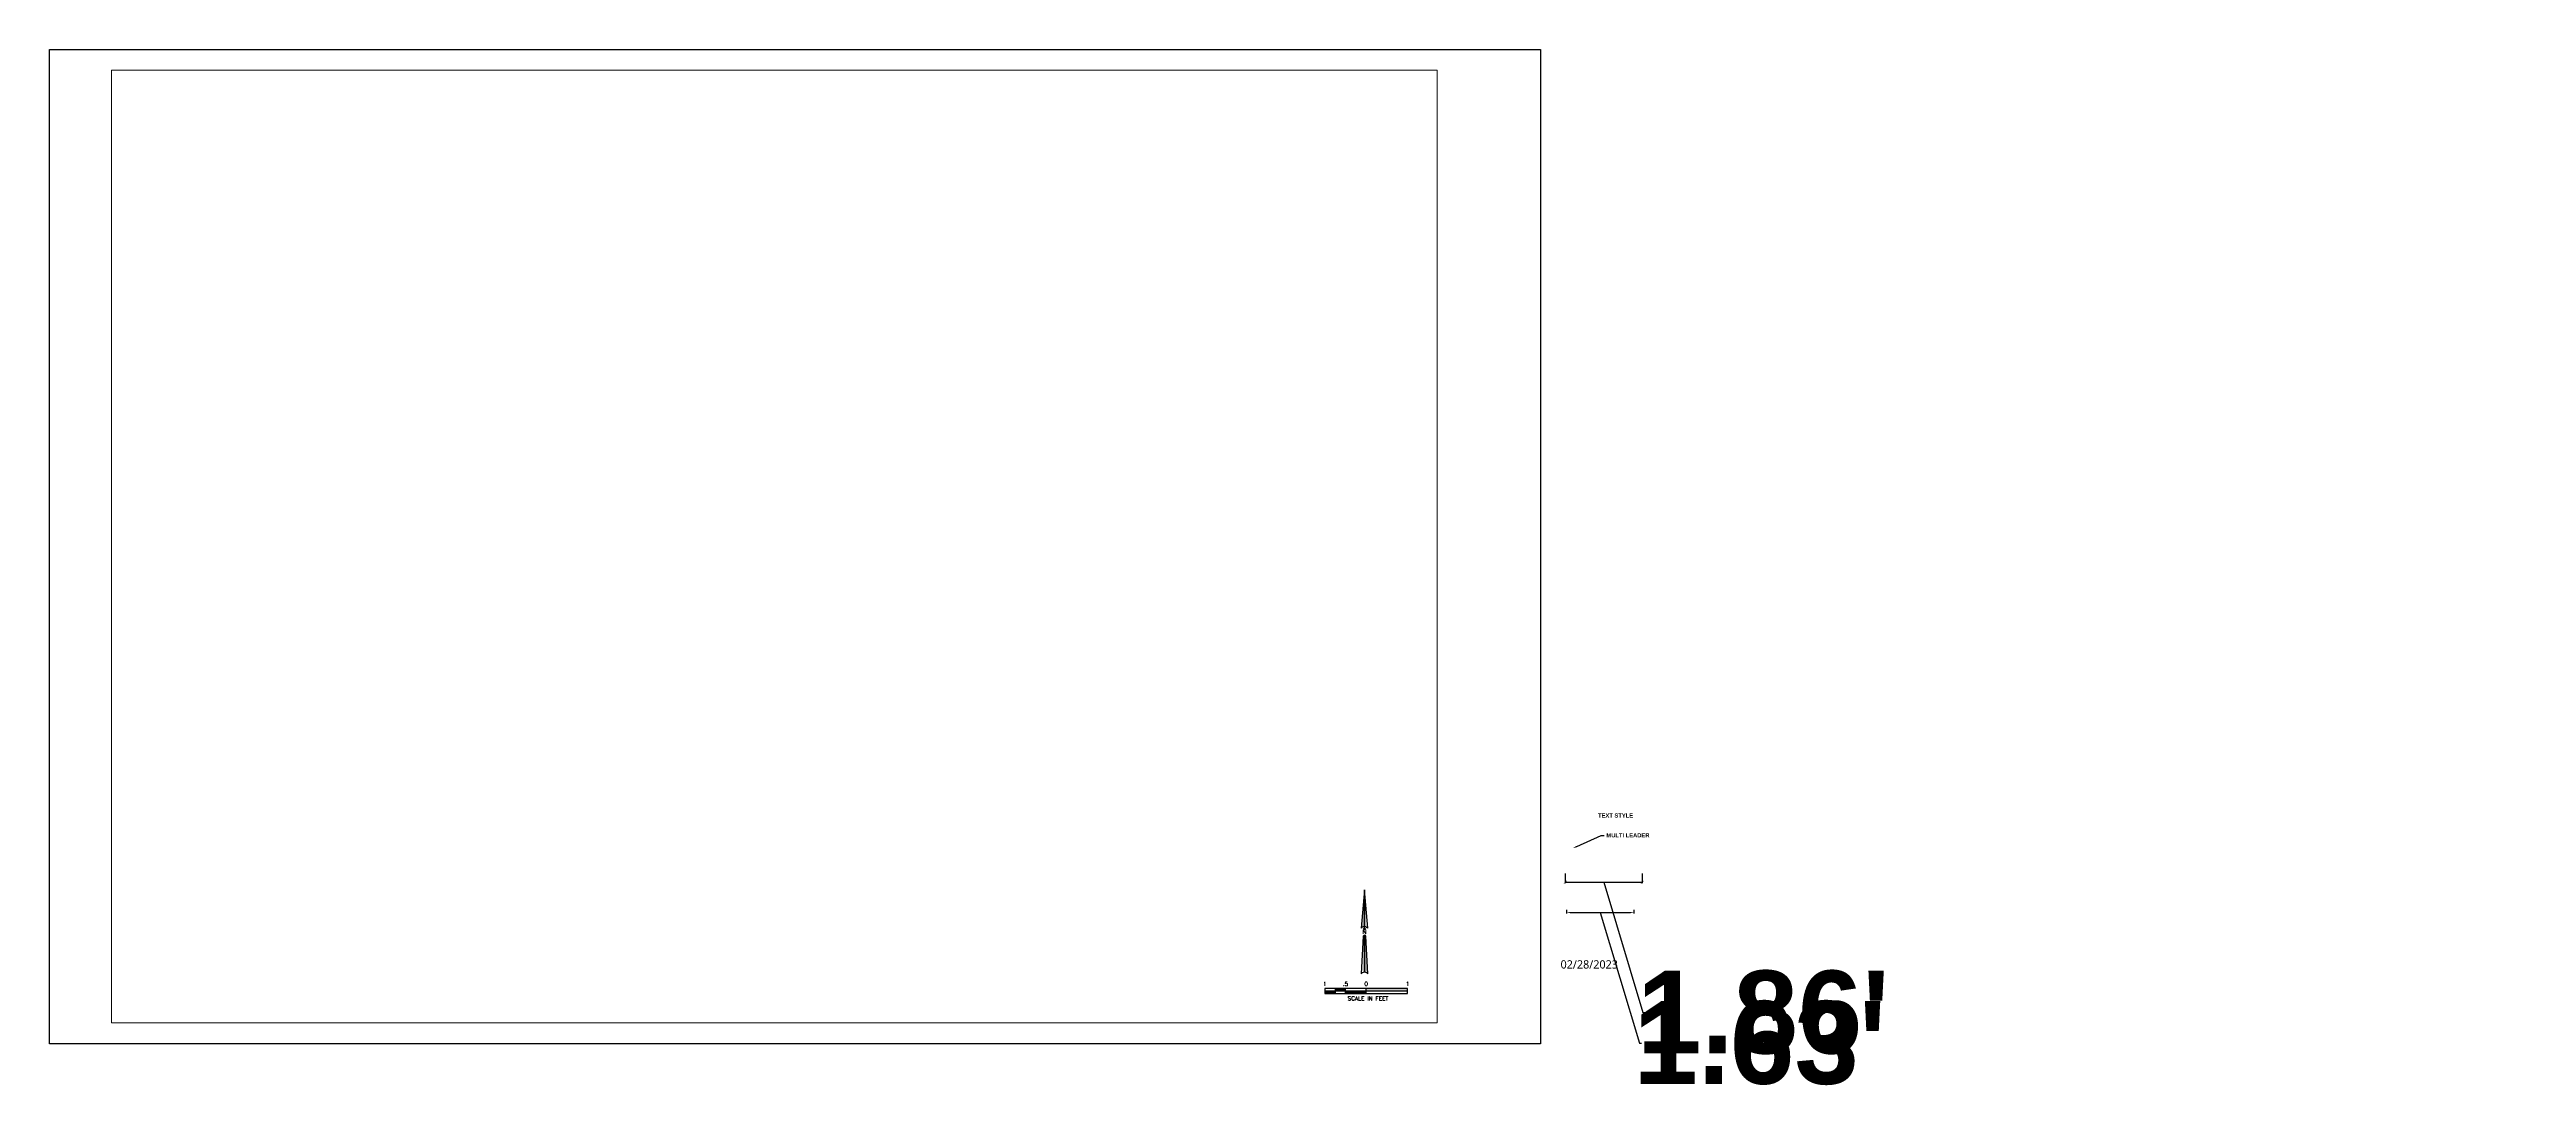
# Paper-space layout '1' of a CAD drawing. Extents: x 0 to 59.8, y -1.3 to 24.
import ezdxf
from ezdxf import colors
from ezdxf.entities.mleader import LeaderData, LeaderLine
from ezdxf.enums import TextEntityAlignment as Align
from ezdxf.math import Vec2, Vec3

# ---------------------------------------------------------------- set-up
doc = ezdxf.new("R2010")
doc.units = 0
doc.header["$LTSCALE"] = 0.5
doc.header["$MEASUREMENT"] = 0
doc.layers.get('Defpoints').update_dxf_attribs({"color": 3})
doc.layers.add('C-Anno-Scale', color=1, linetype='Continuous', lineweight=25)
doc.layers.add('C-Anno-Text', color=7, linetype='Continuous', lineweight=30)
doc.layers.add('C-Anno-Seal Date', color=7, linetype='Continuous')
doc.styles.add('L80', font='simplex', dxfattribs={"height": 1.6})
doc.styles.add('ROMANS', font='romans', dxfattribs={"height": 0.1})
doc.styles.add('SK_SIGNATURE', font='segoepr.ttf')
doc.styles.add('Swiss 721 BT', font='swissb.ttf', dxfattribs={"height": 2})
doc.dimstyles.new('Swiss 721', dxfattribs={"dimtxt": 0.1, "dimasz": 0.1, "dimexe": 0.025, "dimexo": 0.025, "dimgap": 0.025, "dimtad": 0, "dimzin": 0, "dimdsep": 46, "dimtxsty": 'Swiss 721 BT', "dimcen": 0, "dimclrd": 256, "dimclre": 256, "dimclrt": 256, "dimazin": 0, "dimtfac": 1, "dimtofl": 0, "dimtmove": 1, "dimatfit": 3, "dimfxl": 1, "dimtolj": 1, "dimtzin": 0, "dimlwd": 30, "dimlwe": 30, "dimarcsym": 0})
doc.dimstyles.new('Swiss 721-Tick', dxfattribs={"dimtxt": 0.1, "dimasz": 0.07, "dimexe": 0.025, "dimexo": 0.025, "dimgap": 0.025, "dimtad": 0, "dimzin": 0, "dimdsep": 46, "dimtxsty": 'Swiss 721 BT', "dimblk": 'ARCHTICK', "dimcen": 0, "dimclrd": 256, "dimclre": 256, "dimclrt": 256, "dimazin": 0, "dimtfac": 1, "dimtofl": 0, "dimtmove": 1, "dimatfit": 3, "dimfxl": 1, "dimtolj": 1, "dimtzin": 0, "dimlwd": 30, "dimlwe": 30, "dimarcsym": 0})

# ---------------------------------------------------------------- blocks, each defined once
blk = doc.blocks.new('1-Arrow')
h = blk.add_hatch(color=256)
edge = h.paths.add_edge_path()
edge.add_line((0, 1.094), (-0.082, 0.162))
edge.add_arc((-0.006, 0.117), 0.0887, 86.07298, 149.47023, ccw=False)
edge.add_line((0, 0.205), (0, 1.094))
h = blk.add_hatch(color=256)
edge = h.paths.add_edge_path()
edge.add_arc((0, -0.031), 0.0312, 1.9749, 89.96704)
edge.add_line((0, 0), (0, -0.892))
edge.add_arc((0, -0.992), 0.1, 34.45679, 90, ccw=False)
edge.add_line((0.082, -0.935), (0.031, -0.03))
for points in [[(0, 1.094), (-0.082, 0.162, -0.283901), (0, 0.205)], [(0, 1.094), (0, 0.205, -0.247212), (0.082, 0.162)], [(0, 0, 0.403986), (-0.031, -0.03), (-0.082, -0.935, -0.247212), (0, -0.892)], [(0.031, -0.03, 0.403986), (0, 0), (0, -0.892, -0.247212), (0.082, -0.935)]]:
    blk.add_lwpolyline(points, format="xyb", close=True)
for points in [[(0.031, 0.156), (0, 0.125), (-0.031, 0.156)], [(0, 0.125), (0, 0.184)]]:
    blk.add_lwpolyline(points)
at = {"style": 'L80'}
blk.add_text('N', height=0.1, dxfattribs=at).set_placement((0, 0.029), align=Align.CENTER)
blk = doc.blocks.new('1-Scale')
for points in [[(-0.75, 0), (-0.75, -0.062), (-0.5, -0.062), (-0.5, 0)], [(0, 0), (0, -0.062), (1, -0.062), (1, 0)], [(-0.75, -0.125), (-0.75, -0.062), (-1, -0.062), (-1, -0.125)], [(0, -0.125), (0, -0.062), (-0.5, -0.062), (-0.5, -0.125)]]:
    blk.add_hatch(color=256).paths.add_polyline_path(points)
for p, q in [((-0.5, 0), (-1, 0)), ((-1, 0), (-1, -0.062)), ((0, 0), (-0.5, 0)), ((-0.5, -0.062), (-0.5, 0)), ((0, -0.062), (0, 0)), ((1, 0), (0, 0)), ((1, -0.062), (1, 0)), ((-1, -0.062), (-1, -0.125)), ((-1, -0.062), (-0.5, -0.062)), ((-1, -0.125), (-0.5, -0.125)), ((-0.5, -0.062), (0, -0.062)), ((-0.5, -0.125), (-0.5, -0.062)), ((-0.5, -0.125), (0, -0.125)), ((0, -0.062), (1, -0.062)), ((0, -0.125), (0, -0.062)), ((0, -0.125), (1, -0.125)), ((1, -0.125), (1, -0.062))]:
    blk.add_line(p, q)
blk.add_lwpolyline([(-0.75, 0), (-0.75, -0.125)])
at = {"style": 'ROMANS'}
blk.add_text('0', height=0.1, dxfattribs=at).set_placement((0, 0.109), align=Align.MIDDLE)
blk.add_text('SCALE IN FEET', height=0.1, dxfattribs=at).set_placement((0.043, -0.292), align=Align.CENTER)
for tag, p in [('A', (-1, 0.109)), ('B', (-0.5, 0.109)), ('C', (1, 0.109))]:
    blk.add_attdef(tag, text='', height=0.1, dxfattribs=at).set_placement(p, align=Align.MIDDLE)
blk = doc.blocks.new('_ArchTick')
at = {"color": 0, "linetype": 'ByBlock', "const_width": 0.15}
blk.add_lwpolyline([(-0.5, -0.5), (0.5, 0.5)], dxfattribs=at)
blk = doc.blocks.new('*D3')
at = {"layer": 'C-Anno-Text', "lineweight": 30, "transparency": 16777216}
for p, q in [((36.597, 4.11), (36.597, 3.874)), ((36.597, 3.899), (38.455, 3.899)), ((37.526, 3.899), (38.471, 0.749)), ((38.455, 4.11), (38.455, 3.874)), ((38.471, 0.749), (38.521, 0.749))]:
    blk.add_line(p, q, dxfattribs=at)
at = {"layer": 'Defpoints', "color": 0, "transparency": 16777216}
for p in [(36.597, 4.135), (38.455, 4.135), (38.455, 3.899)]:
    blk.add_point(p, dxfattribs=at)
at = {"layer": 'C-Anno-Text', "lineweight": 30, "transparency": 16777216, "xscale": 0.07, "yscale": 0.07, "zscale": 0.07, "rotation": 180}
blk.add_blockref('_ArchTick', (36.597, 3.899), dxfattribs=at)
at = {"layer": 'C-Anno-Text', "lineweight": 30, "transparency": 16777216, "xscale": 0.07, "yscale": 0.07, "zscale": 0.07}
blk.add_blockref('_ArchTick', (38.455, 3.899), dxfattribs=at)
at = {"layer": 'C-Anno-Text', "transparency": 16777216, "insert": (41.38, 0.749), "char_height": 2, "attachment_point": 5, "style": 'Swiss 721 BT'}
blk.add_mtext("\\A1;1.86'", dxfattribs=at)
blk = doc.blocks.new('*D4')
at = {"layer": 'C-Anno-Text', "lineweight": 30, "transparency": 16777216}
for p, q in [((36.627, 3.232), (36.627, 3.139)), ((36.727, 3.164), (38.154, 3.164)), ((37.44, 3.164), (38.385, 0.014)), ((38.254, 3.232), (38.254, 3.139)), ((38.385, 0.014), (38.435, 0.014))]:
    blk.add_line(p, q, dxfattribs=at)
at = {"layer": 'C-Anno-Text', "transparency": 16777216}
for points in [[(36.727, 3.181), (36.727, 3.148), (36.627, 3.164)], [(38.154, 3.181), (38.154, 3.148), (38.254, 3.164)]]:
    blk.add_solid(points, dxfattribs=at)
at = {"layer": 'Defpoints', "color": 0, "transparency": 16777216}
for p in [(36.627, 3.257), (38.254, 3.257), (38.254, 3.164)]:
    blk.add_point(p, dxfattribs=at)
at = {"layer": 'C-Anno-Text', "transparency": 16777216, "insert": (41.295, 0.014), "char_height": 2, "attachment_point": 5, "style": 'Swiss 721 BT'}
blk.add_mtext("\\A1;1.63'", dxfattribs=at)

psp = doc.layouts.new('1')

# ---------------------------------------------------------------- linework, layer by layer
at = {"layer": 'Defpoints'}
psp.add_lwpolyline([(0, 24), (36, 24), (36, 0), (0, 0)], close=True, dxfattribs=at)

# ---------------------------------------------------------------- block references
at = {"layer": 'C-Anno-Scale'}
psp.add_blockref('1-Arrow', (31.75, 2.623), dxfattribs=at)
psp.add_blockref('1-Scale', (31.788, 1.335), dxfattribs=at).add_auto_attribs({'C': '1', 'B': '.5', 'A': '1'})

# ---------------------------------------------------------------- texts
at = {"layer": 'C-Anno-Seal Date', "insert": (36.482, 2.014), "char_height": 0.2, "attachment_point": 1, "style": 'SK_SIGNATURE'}
psp.add_mtext_dynamic_manual_height_columns('02/28/2023', width=5.3504, gutter_width=1, heights=[0], dxfattribs=at)
at = {"layer": 'C-Anno-Text', "insert": (37.388, 5.558), "char_height": 0.1, "attachment_point": 1, "style": 'Swiss 721 BT'}
psp.add_mtext_dynamic_manual_height_columns('TEXT STYLE ', width=4.74668, gutter_width=0.5, heights=[0], dxfattribs=at)

# ---------------------------------------------------------------- dimensions: what is measured, and where the dimension line sits
at = {"layer": 'C-Anno-Text'}
for base, p1, p2, dimstyle, picture, middle in [((38.455, 3.899), (36.597, 4.135), (38.455, 4.135), 'Swiss 721-Tick', '*D3', (38.546, 0.749)), ((38.254, 3.164), (36.627, 3.257), (38.254, 3.257), 'Swiss 721', '*D4', (38.46, 0.014))]:
    dim = psp.add_linear_dim(base=base, p1=p1, p2=p2, dimstyle=dimstyle, override={"dimscale": 0, "dimpost": "'"}, dxfattribs=at)
    dim.commit()
    dim.dimension.update_dxf_attribs({"geometry": picture, "text_midpoint": middle})

# ---------------------------------------------------------------- leaders
ml = psp.add_multileader_mtext('Standard', dxfattribs=at)
ml.set_content('MULTI LEADER ', color=256, style='Swiss 721 BT')
ml.set_leader_properties(color=256, linetype='ByLayer', lineweight=30)
ml.build(insert=Vec2(0, 0))
ml.multileader.update_dxf_attribs({"dogleg_length": 0.08, "arrow_head_size": 0.1, "scale": 20})
ctx = ml.context
ctx.base_point, ctx.scale, ctx.char_height, ctx.arrow_head_size, ctx.landing_gap_size, ctx.plane_origin = Vec3(37.539, 5.028), 20, 0.1, 0.1, 0.05, Vec3(37.344, 4.971)
notes = []
notes.append((ctx, [(0, (1, 1, 0), (37.459, 5.028), (1, 0), 0.08, [(0, [(36.781, 4.719)], 0, [])])]))
ctx.mtext.insert, ctx.mtext.width, ctx.mtext.flow_direction = Vec3(37.589, 5.08), 1.1107, 5
for ctx, leaders in notes:
    for number, flags, end, landing, length, lines in leaders:
        leader = LeaderData()
        leader.index, (leader.has_last_leader_line, leader.has_dogleg_vector, leader.attachment_direction) = number, flags
        leader.last_leader_point, leader.dogleg_vector, leader.dogleg_length = Vec3(end), Vec3(landing), length
        for number, points, colour, breaks in lines:
            line = LeaderLine()
            line.index, line.vertices, line.color, line.breaks = number, Vec3.list(points), colors.encode_raw_color(colour), breaks
            leader.lines.append(line)
        ctx.leaders.append(leader)

# ---------------------------------------------------------------- viewports
at = {"layer": 'Defpoints'}
psp.add_viewport(center=(17.5, 12), size=(32, 23), view_center_point=(26.675, 18.197), view_height=23, dxfattribs=at)

doc.saveas('drawing.dxf')
